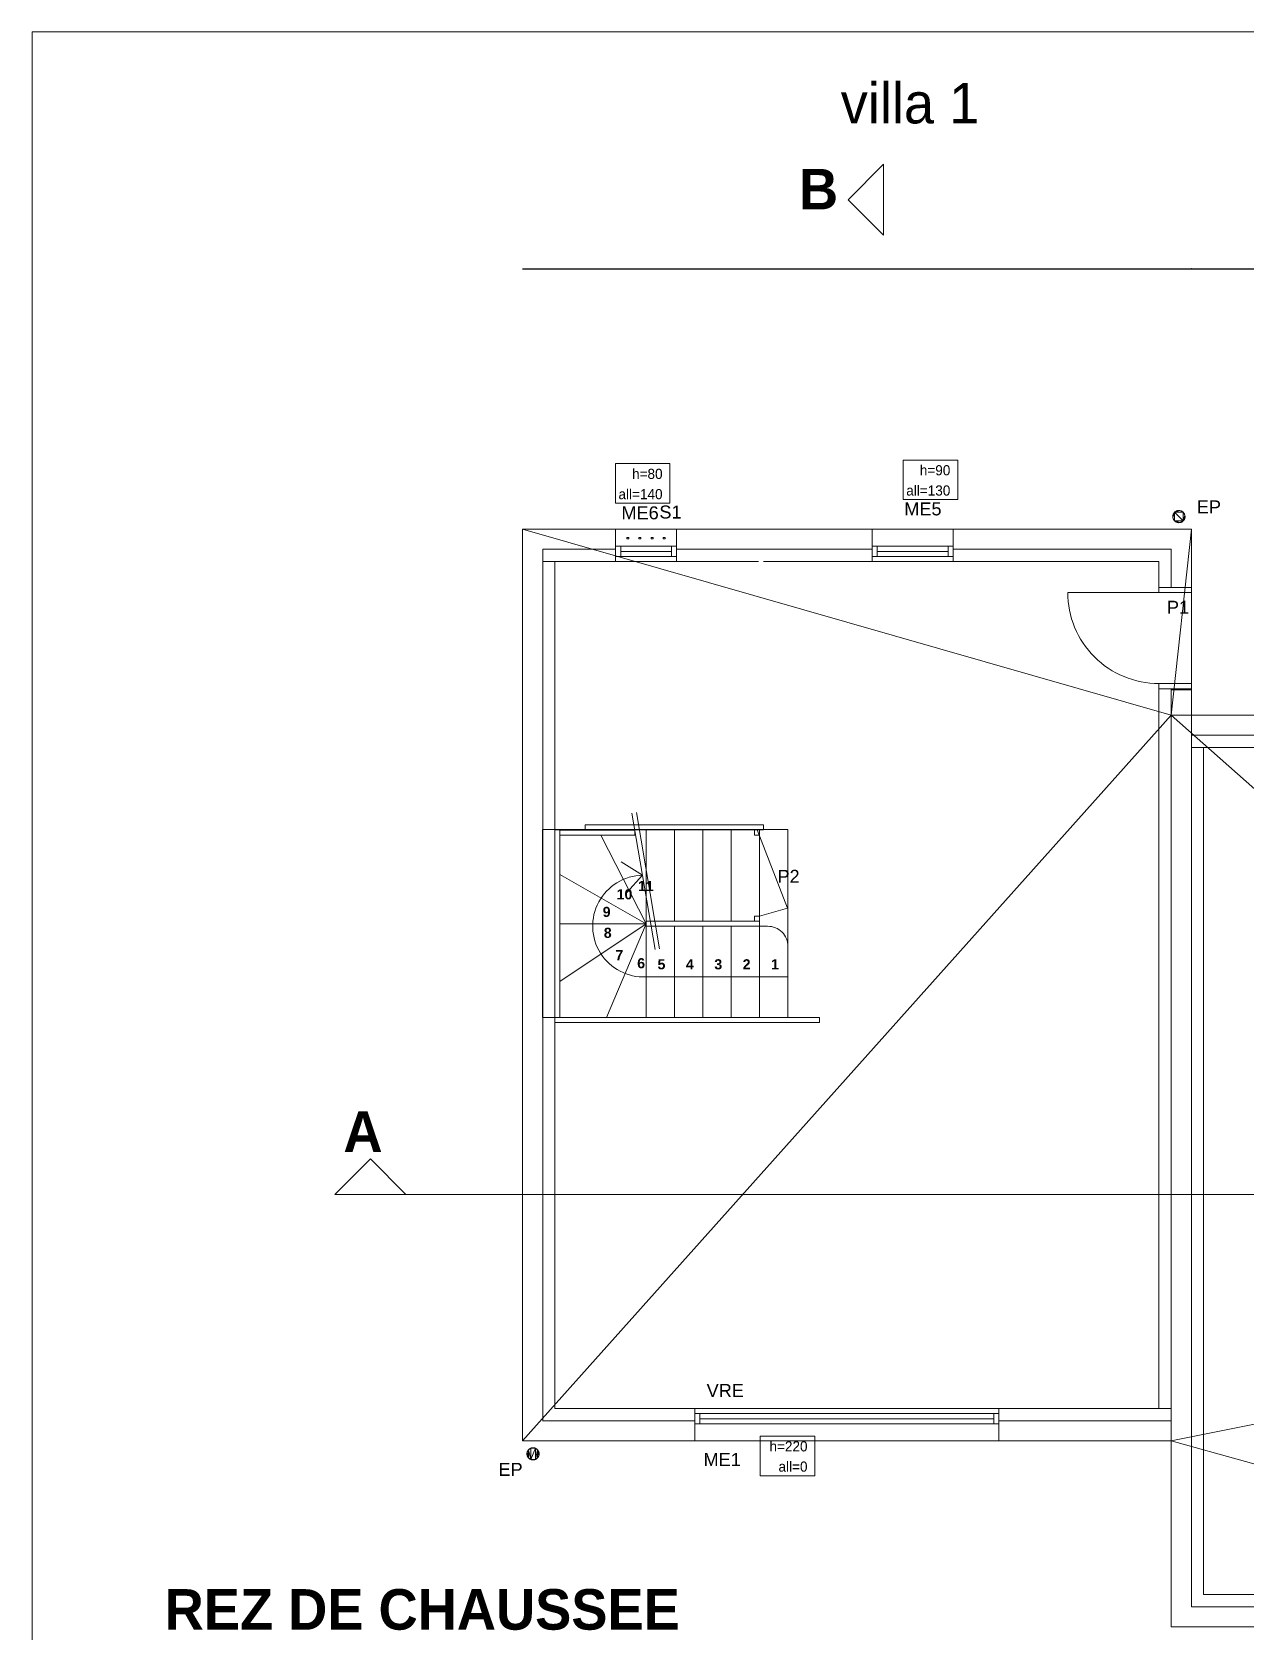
# Model space of a CAD drawing. Header units: metres. Extents: x -12536 to 12621, y -17191 to 9596.
# Drawn here: x -12339 to -11140, y 6570 to 8149 of the extents above; entities that cross this region are included whole.
import ezdxf
from ezdxf.enums import TextEntityAlignment as Align
from ezdxf.lldxf.tags import DXFTag

# ---------------------------------------------------------------- set-up
doc = ezdxf.new("R2010")
doc.units = ezdxf.units.M
doc.header["$MEASUREMENT"] = 0
doc.header["$PDMODE"] = 2
doc.header["$PDSIZE"] = 0.25
doc.layers.add('B-COT', color=1, linetype='Continuous', lineweight=18)
for name, color, linetype in [('Calque commun', 7, 'Continuous'), ('Cotations', 7, 'Continuous'), ('Layer100', 7, 'Continuous'), ('Layer5', 7, 'Continuous'), ('Layer7', 7, 'Continuous'), ('Textes', 7, 'Continuous')]:
    doc.layers.add(name, color=color, linetype=linetype)
doc.styles.add('Arial', font='arial.ttf', dxfattribs={"height": 0.128})
doc.styles.add('Arial2', font='', dxfattribs={"height": 0.1})
doc.styles.add('Century Gothic', font='GOTHICB.TTF', dxfattribs={"height": 0.4})
doc.styles.add('Century Gothic4', font='GOTHIC.TTF', dxfattribs={"height": 0.4})
doc.styles.add('Century Gothic6', font='GOTHIC.TTF', dxfattribs={"height": 0.18})
doc.styles.add('Century Gothic8', font='GOTHIC.TTF', dxfattribs={"height": 0.1})
doc.styles.get('Arial2').set_extended_font_data('Arial', bold=True)
tags = doc.linetypes.add('DASHDOT2', pattern=[0.5, 0.25, -0.125, 0, -0.125]).pattern_tags.tags
tags[10:11] = [DXFTag(74, 4), DXFTag(75, 0), DXFTag(340, '0'), DXFTag(46, 1.0), DXFTag(50, 0.0), DXFTag(44, 0.0), DXFTag(45, 0.0)]
tags[8:9] = [DXFTag(74, 4), DXFTag(75, 0), DXFTag(340, '0'), DXFTag(46, 1.0), DXFTag(50, 0.0), DXFTag(44, 0.0), DXFTag(45, 0.0)]
tags[6:7] = [DXFTag(74, 4), DXFTag(75, 0), DXFTag(340, '0'), DXFTag(46, 1.0), DXFTag(50, 0.0), DXFTag(44, 0.0), DXFTag(45, 0.0)]
tags[4:5] = [DXFTag(74, 4), DXFTag(75, 0), DXFTag(340, '0'), DXFTag(46, 1.0), DXFTag(50, 0.0), DXFTag(44, 0.0), DXFTag(45, 0.0)]
tags = doc.linetypes.add('HIDDEN', pattern=[0.375, 0.25, -0.125]).pattern_tags.tags
tags[6:7] = [DXFTag(74, 4), DXFTag(75, 0), DXFTag(340, '0'), DXFTag(46, 1.0), DXFTag(50, 0.0), DXFTag(44, 0.0), DXFTag(45, 0.0)]
tags[4:5] = [DXFTag(74, 4), DXFTag(75, 0), DXFTag(340, '0'), DXFTag(46, 1.0), DXFTag(50, 0.0), DXFTag(44, 0.0), DXFTag(45, 0.0)]
tags = doc.linetypes.add('HIDDEN2', pattern=[0.1875, 0.125, -0.0625]).pattern_tags.tags
tags[6:7] = [DXFTag(74, 4), DXFTag(75, 0), DXFTag(340, '0'), DXFTag(46, 1.0), DXFTag(50, 0.0), DXFTag(44, 0.0), DXFTag(45, 0.0)]
tags[4:5] = [DXFTag(74, 4), DXFTag(75, 0), DXFTag(340, '0'), DXFTag(46, 1.0), DXFTag(50, 0.0), DXFTag(44, 0.0), DXFTag(45, 0.0)]
tags = doc.linetypes.add('HIDDENX2', pattern=[0.75, 0.5, -0.25]).pattern_tags.tags
tags[6:7] = [DXFTag(74, 4), DXFTag(75, 0), DXFTag(340, '0'), DXFTag(46, 1.0), DXFTag(50, 0.0), DXFTag(44, 0.0), DXFTag(45, 0.0)]
tags[4:5] = [DXFTag(74, 4), DXFTag(75, 0), DXFTag(340, '0'), DXFTag(46, 1.0), DXFTag(50, 0.0), DXFTag(44, 0.0), DXFTag(45, 0.0)]
doc.dimstyles.new('DIM7', dxfattribs={"dimtxt": 0.18, "dimasz": 0.035, "dimexe": 0.05, "dimexo": 0, "dimgap": 0.05, "dimtad": 1, "dimzin": 1, "dimdsep": 46, "dimtxsty": 'Century Gothic6', "dimblk": 'ORIGIN', "dimcen": 0.09, "dimdle": 0.05, "dimadec": 0, "dimazin": 0, "dimtfac": 1, "dimtdec": 4, "dimtix": 1, "dimtofl": 0, "dimtmove": 0, "dimatfit": 3, "dimfxl": 0.05, "dimfxlon": 1, "dimfrac": 2, "dimtolj": 1, "dimtzin": 0, "dimarcsym": 2})

# ---------------------------------------------------------------- blocks, each defined once
blk = doc.blocks.new('Block52712')
at = {"layer": 'Calque commun', "color": 7, "linetype": 'Continuous', "lineweight": 5}
for p, q in [((13.202, -17.827), (13.202, -17.507)), ((19.402, -17.827), (19.402, -17.507)), ((13.202, -17.707), (14.382, -17.707)), ((13.202, -17.827), (14.382, -17.827)), ((15.182, -17.707), (16.082, -17.707)), ((15.182, -17.827), (16.082, -17.827)), ((17.082, -17.707), (17.782, -17.707)), ((17.082, -17.827), (17.782, -17.827)), ((18.382, -17.707), (19.402, -17.707)), ((18.382, -17.827), (19.402, -17.827))]:
    blk.add_line(p, q, dxfattribs=at)
at = {"layer": 'Calque commun', "color": 7, "linetype": 'Continuous', "lineweight": 20}
for p, q in [((13.202, -17.507), (14.382, -17.507)), ((15.182, -17.507), (16.082, -17.507)), ((17.082, -17.507), (17.782, -17.507)), ((18.382, -17.507), (19.402, -17.507))]:
    blk.add_line(p, q, dxfattribs=at)
blk = doc.blocks.new('Block52729')
at = {"layer": 'Calque commun', "color": 7, "linetype": 'Continuous', "lineweight": 20}
blk.add_line((13.002, -26.507), (13.002, -17.507), dxfattribs=at)
at = {"layer": 'Calque commun', "color": 7, "linetype": 'Continuous', "lineweight": 5}
for p, q in [((13.202, -26.307), (13.202, -17.707)), ((13.322, -26.187), (13.322, -17.827))]:
    blk.add_line(p, q, dxfattribs=at)
blk = doc.blocks.new('Block52731')
at = {"layer": 'Calque commun', "color": 7, "linetype": 'Continuous', "lineweight": 5}
for p, q in [((13.322, -26.187), (14.802, -26.187)), ((17.802, -26.187), (19.282, -26.187)), ((13.202, -26.307), (14.802, -26.307)), ((17.802, -26.307), (19.402, -26.307))]:
    blk.add_line(p, q, dxfattribs=at)
at = {"layer": 'Calque commun', "color": 7, "linetype": 'Continuous', "lineweight": 20}
for p, q in [((13.002, -26.507), (14.802, -26.507)), ((17.802, -26.507), (19.602, -26.507))]:
    blk.add_line(p, q, dxfattribs=at)
blk = doc.blocks.new('Block52915')
at = {"layer": 'Calque commun', "color": 7, "linetype": 'Continuous', "lineweight": 20}
for p, q in [((6.802, -15.671), (6.602, -15.671)), ((6.802, -15.871), (6.802, -15.871))]:
    blk.add_line(p, q, dxfattribs=at)
at = {"layer": 'Calque commun', "color": 7, "linetype": 'Continuous', "lineweight": 5}
blk.add_line((6.802, -15.991), (6.922, -15.991), dxfattribs=at)
blk = doc.blocks.new('Block52942')
at = {"layer": 'Calque commun', "color": 7, "linetype": 'Continuous', "lineweight": 20}
for p, q in [((13.202, -16.247), (13.202, -15.671)), ((13.202, -24.671), (13.202, -17.247))]:
    blk.add_line(p, q, dxfattribs=at)
at = {"layer": 'Calque commun', "color": 7, "linetype": 'Continuous', "lineweight": 5}
for p, q in [((13.002, -16.247), (13.002, -15.871)), ((12.882, -16.247), (12.882, -15.991)), ((12.882, -24.351), (12.882, -17.247)), ((13.002, -24.471), (13.002, -17.247))]:
    blk.add_line(p, q, dxfattribs=at)
blk = doc.blocks.new('Block52943')
at = {"layer": 'Calque commun', "color": 7, "linetype": 'Continuous', "lineweight": 20}
for p, q in [((6.602, -15.671), (7.522, -15.671)), ((8.122, -15.671), (10.052, -15.671)), ((10.852, -15.671), (13.202, -15.671))]:
    blk.add_line(p, q, dxfattribs=at)
at = {"layer": 'Calque commun', "color": 7, "linetype": 'Continuous', "lineweight": 5}
for p, q in [((6.802, -15.871), (7.522, -15.871)), ((8.122, -15.871), (10.052, -15.871)), ((10.852, -15.871), (13.002, -15.871)), ((6.922, -15.991), (7.522, -15.991)), ((8.122, -15.991), (8.932, -15.991)), ((8.982, -15.991), (10.052, -15.991)), ((10.852, -15.991), (12.882, -15.991))]:
    blk.add_line(p, q, dxfattribs=at)
blk = doc.blocks.new('Block52944')
at = {"layer": 'Calque commun', "color": 7, "linetype": 'Continuous', "lineweight": 20}
blk.add_line((6.602, -15.671), (6.602, -24.671), dxfattribs=at)
at = {"layer": 'Calque commun', "color": 7, "linetype": 'Continuous', "lineweight": 5}
for p, q in [((6.802, -15.871), (6.802, -24.471)), ((6.922, -15.991), (6.922, -24.351))]:
    blk.add_line(p, q, dxfattribs=at)
blk = doc.blocks.new('Block52945')
at = {"layer": 'Calque commun', "color": 7, "linetype": 'Continuous', "lineweight": 5}
for p, q in [((6.802, -24.471), (8.302, -24.471)), ((6.922, -24.351), (8.302, -24.351)), ((11.302, -24.351), (13.002, -24.351)), ((11.302, -24.471), (13.002, -24.471)), ((13.002, -24.351), (13.002, -24.671))]:
    blk.add_line(p, q, dxfattribs=at)
at = {"layer": 'Calque commun', "color": 7, "linetype": 'Continuous', "lineweight": 20}
for p, q in [((6.602, -24.671), (8.302, -24.671)), ((11.302, -24.671), (13.002, -24.671))]:
    blk.add_line(p, q, dxfattribs=at)
blk = doc.blocks.new('@PRES_1_$$_1-29')
at = {"layer": 'Calque commun', "color": 5, "linetype": 'Continuous', "lineweight": 5}
for p, q in [((0, 0.32), (3, 0.32)), ((3, 0.15), (0, 0.15)), ((3, 0.05), (0, 0.05)), ((0, 0), (3, 0)), ((0.05, 0.05), (0.05, 0.15)), ((0.05, 0.1), (2.95, 0.1)), ((2.95, 0.15), (2.95, 0.05))]:
    blk.add_line(p, q, dxfattribs=at)
blk = doc.blocks.new('@PRES_1_$$_1-30')
at = {"layer": 'Calque commun', "color": 7, "linetype": 'Continuous', "lineweight": 5}
blk.add_line((0, 0), (0, 0.32), dxfattribs=at)
blk = doc.blocks.new('@PRES_1_$$_1-31')
at = {"layer": 'Calque commun', "color": 7, "linetype": 'Continuous', "lineweight": 5}
blk.add_line((0, 0), (0, 0.32), dxfattribs=at)
blk = doc.blocks.new('INTER_2D_COMB11')
at = {"layer": 'Layer5', "color": 0, "linetype": 'ByBlock', "lineweight": -2}
for name in ['@PRES_1_$$_1-29', '@PRES_1_$$_1-30']:
    blk.add_blockref(name, (0, 0), dxfattribs=at)
at = {"layer": 'Layer5', "color": 0, "linetype": 'ByBlock', "lineweight": -2, "extrusion": (0, 0, -1), "xscale": -1, "yscale": -1, "zscale": -1, "rotation": 180}
blk.add_blockref('@PRES_1_$$_1-31', (-3, 0), dxfattribs=at)
blk = doc.blocks.new('PLACED_COMB11')
at = {"layer": 'Layer5', "color": 0, "linetype": 'ByBlock', "lineweight": -2}
blk.add_blockref('INTER_2D_COMB11', (0, 0), dxfattribs=at)
blk = doc.blocks.new('@PRES_1_$$_1-32')
at = {"layer": 'Calque commun', "color": 5, "linetype": 'Continuous', "lineweight": 5}
for p, q in [((0, 0.32), (0.8, 0.32)), ((0.8, 0.15), (0, 0.15)), ((0.8, 0.05), (0, 0.05)), ((0, 0), (0.8, 0)), ((0.05, 0.05), (0.05, 0.15)), ((0.05, 0.1), (0.75, 0.1)), ((0.75, 0.15), (0.75, 0.05))]:
    blk.add_line(p, q, dxfattribs=at)
blk = doc.blocks.new('@PRES_1_$$_1-33')
at = {"layer": 'Calque commun', "color": 7, "linetype": 'Continuous', "lineweight": 5}
blk.add_line((0, 0), (0, 0.32), dxfattribs=at)
blk = doc.blocks.new('@PRES_1_$$_1-34')
at = {"layer": 'Calque commun', "color": 7, "linetype": 'Continuous', "lineweight": 5}
blk.add_line((0, 0), (0, 0.32), dxfattribs=at)
blk = doc.blocks.new('INTER_2D_COMB12')
at = {"layer": 'Calque commun', "color": 0, "linetype": 'ByBlock', "lineweight": -2}
for name in ['@PRES_1_$$_1-32', '@PRES_1_$$_1-33']:
    blk.add_blockref(name, (0, 0), dxfattribs=at)
at = {"layer": 'Calque commun', "color": 0, "linetype": 'ByBlock', "lineweight": -2, "extrusion": (0, 0, -1), "xscale": -1, "yscale": -1, "zscale": -1, "rotation": 180}
blk.add_blockref('@PRES_1_$$_1-34', (-0.8, 0), dxfattribs=at)
blk = doc.blocks.new('PLACED_COMB12')
at = {"layer": 'Calque commun', "color": 0, "linetype": 'ByBlock', "lineweight": -2}
blk.add_blockref('INTER_2D_COMB12', (0, 0), dxfattribs=at)
blk = doc.blocks.new('@PRES_1_$$_1-38')
at = {"layer": 'Calque commun', "color": 5, "linetype": 'Continuous', "lineweight": 5}
for p, q in [((0, 0.32), (0.6, 0.32)), ((0.6, 0.15), (0, 0.15)), ((0.6, 0.05), (0, 0.05)), ((0, 0), (0.6, 0)), ((0.05, 0.05), (0.05, 0.15)), ((0.05, 0.1), (0.55, 0.1)), ((0.55, 0.15), (0.55, 0.05))]:
    blk.add_line(p, q, dxfattribs=at)
blk = doc.blocks.new('@PRES_1_$$_1-39')
at = {"layer": 'Calque commun', "color": 7, "linetype": 'Continuous', "lineweight": 5}
blk.add_line((0, 0), (0, 0.32), dxfattribs=at)
blk = doc.blocks.new('@PRES_1_$$_1-40')
at = {"layer": 'Calque commun', "color": 7, "linetype": 'Continuous', "lineweight": 5}
blk.add_line((0, 0), (0, 0.32), dxfattribs=at)
blk = doc.blocks.new('INTER_2D_COMB14')
at = {"layer": 'Calque commun', "color": 0, "linetype": 'ByBlock', "lineweight": -2}
for name in ['@PRES_1_$$_1-38', '@PRES_1_$$_1-39']:
    blk.add_blockref(name, (0, 0), dxfattribs=at)
at = {"layer": 'Calque commun', "color": 0, "linetype": 'ByBlock', "lineweight": -2, "extrusion": (0, 0, -1), "xscale": -1, "yscale": -1, "zscale": -1, "rotation": 180}
blk.add_blockref('@PRES_1_$$_1-40', (-0.6, 0), dxfattribs=at)
blk = doc.blocks.new('PLACED_COMB14')
at = {"layer": 'Calque commun', "color": 0, "linetype": 'ByBlock', "lineweight": -2}
blk.add_blockref('INTER_2D_COMB14', (0, 0), dxfattribs=at)
blk = doc.blocks.new('_ORIGIN')
at = {"color": 0, "linetype": 'ByBlock', "lineweight": -2}
blk.add_line((0, 0), (-1, 0), dxfattribs=at)
blk.add_circle((0, 0), 0.5, dxfattribs=at)
blk = doc.blocks.new('*D456')
at = {"layer": 'Calque commun', "color": 0, "linetype": 'ByBlock', "lineweight": -2, "transparency": 16777216}
for p, q in [((-11855.3, 7915), (-11855.3, 7915.1)), ((-11855.3, 7915), (-11195.4, 7915)), ((-11195.3, 7915), (-11195.4, 7915)), ((-11195.3, 7915), (-11195.3, 7915.1))]:
    blk.add_line(p, q, dxfattribs=at)
at = {"layer": 'Calque commun', "color": 0, "linetype": 'Continuous', "lineweight": -2, "transparency": 16777216}
blk.add_line((-11195.3, 7915), (-11195.3, 7915), dxfattribs=at)
at = {"layer": 'Defpoints', "color": 0, "linetype": 'Continuous', "transparency": 16777216}
for p in [(-11195.3, 7915), (-11855.3, 7863.3), (-11195.3, 7863.3)]:
    blk.add_point(p, dxfattribs=at)
at = {"layer": 'Calque commun', "color": 0, "linetype": 'Continuous', "lineweight": -2, "transparency": 16777216, "xscale": 0.03500000014901161, "yscale": 0.03500000014901161, "zscale": 0.03500000014901161, "rotation": 180}
for p in [(-11855.3, 7915), (-11195.3, 7915)]:
    blk.add_blockref('_ORIGIN', p, dxfattribs=at)
at = {"layer": 'Calque commun', "color": 0, "linetype": 'Continuous', "lineweight": 5, "transparency": 16777216, "insert": (-11525.3, 7915.1), "char_height": 0.18, "attachment_point": 8, "line_spacing_factor": 0.773441, "style": 'Century Gothic6'}
blk.add_mtext('\\A1;660.00', dxfattribs=at)
blk = doc.blocks.new('*D457')
at = {"layer": 'Calque commun', "color": 0, "linetype": 'ByBlock', "lineweight": -2, "transparency": 16777216}
for p, q in [((-11195.3, 7915), (-11195.3, 7915.1)), ((-11195.3, 7915), (-10575.4, 7915)), ((-10575.3, 7915), (-10575.4, 7915)), ((-10575.3, 7915), (-10575.3, 7915.1))]:
    blk.add_line(p, q, dxfattribs=at)
at = {"layer": 'Calque commun', "color": 0, "linetype": 'Continuous', "lineweight": -2, "transparency": 16777216}
blk.add_line((-10575.3, 7915), (-10575.3, 7915), dxfattribs=at)
at = {"layer": 'Defpoints', "color": 0, "linetype": 'Continuous', "transparency": 16777216}
for p in [(-10575.3, 7915), (-11195.3, 7863.3), (-10575.3, 7863.3)]:
    blk.add_point(p, dxfattribs=at)
at = {"layer": 'Calque commun', "color": 0, "linetype": 'Continuous', "lineweight": -2, "transparency": 16777216, "xscale": 0.03500000014901161, "yscale": 0.03500000014901161, "zscale": 0.03500000014901161, "rotation": 180}
for p in [(-11195.3, 7915), (-10575.3, 7915)]:
    blk.add_blockref('_ORIGIN', p, dxfattribs=at)
at = {"layer": 'Calque commun', "color": 0, "linetype": 'Continuous', "lineweight": 5, "transparency": 16777216, "insert": (-10885.3, 7915.1), "char_height": 0.18, "attachment_point": 8, "line_spacing_factor": 0.773441, "style": 'Century Gothic6'}
blk.add_mtext('\\A1;620.00', dxfattribs=at)
blk = doc.blocks.new('@PRES_1_$$_1-20')
at = {"layer": 'Calque commun', "color": 5, "linetype": 'Continuous', "lineweight": 5}
blk.add_line((0.05, 0.32), (0.05, 1.22), dxfattribs=at)
at = {"layer": 'Calque commun', "color": 5, "linetype": 'Continuous', "lineweight": 5, "flags": 128}
blk.add_lwpolyline([(0.05, 1.22, -0.414214), (0.95, 0.32)], format="xyb", dxfattribs=at)
at = {"layer": 'Calque commun', "color": 5, "linetype": 'Continuous', "lineweight": 5}
mesh = blk.add_polyface(dxfattribs=at)
corners = [(0, 0), (0, 0.32), (0.05, 0.32), (0.05, 0)]
mesh.append_faces([[corners[k] for k in face] for face in [(0, 1, 2, 3)]], dxfattribs={"color": 5})
mesh = blk.add_polyface(dxfattribs=at)
corners = [(0.95, 0), (0.95, 0.32), (1, 0.32), (1, 0)]
mesh.append_faces([[corners[k] for k in face] for face in [(0, 1, 2, 3)]], dxfattribs={"color": 5})
blk = doc.blocks.new('@PRES_1_$$_1-21')
at = {"layer": 'Calque commun', "color": 0, "linetype": 'ByBlock', "lineweight": -2}
blk.add_line((0, 0), (0, 0.32), dxfattribs=at)
blk = doc.blocks.new('@PRES_1_$$_1-22')
at = {"layer": 'Calque commun', "color": 0, "linetype": 'ByBlock', "lineweight": -2}
blk.add_line((0, 0), (0, 0.32), dxfattribs=at)
blk = doc.blocks.new('INTER_2D_COMB8')
at = {"layer": 'Layer7', "color": 0, "linetype": 'ByBlock', "lineweight": -2}
blk.add_blockref('@PRES_1_$$_1-20', (0, 0), dxfattribs=at)
at = {"layer": 'Layer7', "color": 7, "linetype": 'Continuous', "lineweight": 5}
blk.add_blockref('@PRES_1_$$_1-21', (0, 0), dxfattribs=at)
at = {"layer": 'Layer7', "color": 7, "linetype": 'Continuous', "lineweight": 5, "extrusion": (0, 0, -1), "xscale": -1, "yscale": -1, "zscale": -1, "rotation": 180}
blk.add_blockref('@PRES_1_$$_1-22', (-1, 0), dxfattribs=at)
blk = doc.blocks.new('PLACED_COMB8')
at = {"layer": 'Layer7', "color": 0, "linetype": 'ByBlock', "lineweight": -2}
blk.add_blockref('INTER_2D_COMB8', (0, 0), dxfattribs=at)
blk = doc.blocks.new('fleche08')
at = {"layer": 'Layer100', "color": 6, "linetype": 'Continuous', "lineweight": 20}
mesh = blk.add_polyface(dxfattribs=at)
corners = [(-0.35, -0.35), (0, 0), (0.35, -0.35)]
mesh.append_faces([[corners[k] for k in face] for face in [(0, 1, 2)]], dxfattribs={"color": 6})

msp = doc.modelspace()

# ---------------------------------------------------------------- linework, layer by layer
at = {"layer": 'B-COT'}
msp.add_lwpolyline([(-11593.321, 7176.257), (-11835.321, 7176.257), (-11835.321, 7361.608), (-11593.321, 7361.608)], close=True, dxfattribs=at)
at = {"layer": 'Calque commun', "color": 12, "linetype": 'Continuous', "lineweight": 20}
for p, q in [((-11763.317, 7658.259), (-11763.317, 7638.26)), ((-11703.317, 7658.259), (-11703.317, 7638.26)), ((-11510.32, 7638.26), (-11510.32, 7658.259)), ((-11430.32, 7638.26), (-11430.32, 7658.259)), ((-11215.321, 7638.235), (-11430.32, 7638.26)), ((-11215.321, 7600.72), (-11215.321, 7638.235)), ((-11195.322, 7600.72), (-11215.321, 7600.72)), ((-11215.321, 6778.234), (-11215.321, 7499.721)), ((-11215.321, 7499.721), (-11195.322, 7499.721)), ((-11835.321, 6778.234), (-11685.321, 6778.259)), ((-11685.321, 6778.259), (-11685.321, 6758.26)), ((-11385.321, 6758.26), (-11385.321, 6778.259)), ((-11385.321, 6778.259), (-11215.321, 6778.234))]:
    msp.add_line(p, q, dxfattribs=at)
at = {"layer": 'Calque commun', "color": 7, "linetype": 'Continuous', "lineweight": 5}
for p, q in [((-11703.317, 7626.259), (-11823.318, 7626.259)), ((-11823.309, 7361.258), (-11823.309, 7176.257)), ((-11823.309, 7361.258), (-11818.309, 7361.258)), ((-11818.309, 7361.258), (-11818.309, 7176.257)), ((-11818.309, 7360.999), (-11744.401, 7360.999)), ((-11818.309, 7360.999), (-11818.309, 7355.999)), ((-11744.401, 7360.999), (-11744.401, 7355.999)), ((-11626.32, 7356.258), (-11626.32, 7361.258)), ((-11626.32, 7361.258), (-11621.319, 7361.258)), ((-11623.82, 7361.258), (-11593.695, 7284.207)), ((-11621.322, 7176.257), (-11621.319, 7361.258)), ((-11621.319, 7361.258), (-11621.321, 7276.259)), ((-11818.309, 7355.999), (-11744.401, 7355.999)), ((-11778.065, 7355.998), (-11733.319, 7268.758)), ((-11621.319, 7356.258), (-11626.32, 7356.258)), ((-11736.811, 7316.626), (-11758, 7329.739)), ((-11733.319, 7268.758), (-11818.309, 7317.434)), ((-11736.811, 7316.626), (-11752.409, 7299.46)), ((-11752.409, 7299.46), (-11736.811, 7316.626)), ((-11593.695, 7284.207), (-11621.321, 7276.259)), ((-11733.319, 7268.758), (-11818.309, 7211.583)), ((-11733.319, 7268.758), (-11818.309, 7268.758)), ((-11772.458, 7176.258), (-11733.319, 7268.758)), ((-11733.319, 7266.258), (-11733.319, 7271.259)), ((-11733.319, 7271.259), (-11621.319, 7271.259)), ((-11733.319, 7176.257), (-11733.319, 7266.258)), ((-11733.319, 7266.258), (-11733.319, 7176.257)), ((-11621.321, 7266.258), (-11733.319, 7266.258)), ((-11621.319, 7266.258), (-11733.319, 7266.258)), ((-11705.319, 7266.258), (-11705.319, 7176.257)), ((-11677.319, 7266.258), (-11677.319, 7176.257)), ((-11649.319, 7266.258), (-11649.319, 7176.257)), ((-11621.321, 7276.259), (-11626.321, 7276.259)), ((-11626.321, 7276.259), (-11626.321, 7271.259)), ((-11621.321, 7266.258), (-11613.322, 7266.258)), ((-11621.319, 7271.259), (-11621.319, 7266.258)), ((-11593.321, 7246.259), (-11593.321, 7176.257)), ((-11621.322, 7220.007), (-11621.322, 7202.927)), ((-11649.319, 7216.258), (-11733.319, 7216.258)), ((-11649.319, 7216.257), (-11593.322, 7216.257)), ((-11621.322, 7202.927), (-11621.322, 7211.467)), ((-11823.318, 7176.257), (-11562.165, 7176.257)), ((-11823.318, 7171.257), (-11823.318, 7176.257)), ((-11823.318, 7171.257), (-11562.165, 7171.257)), ((-11823.309, 7176.257), (-11818.309, 7176.257)), ((-11562.165, 7171.257), (-11562.165, 7176.257))]:
    msp.add_line(p, q, dxfattribs=at)
at = {"layer": 'Calque commun', "color": 15, "linetype": 'Continuous', "lineweight": 20}
for p, q in [((-11357.322, 7626.24), (-11362.322, 7626.24)), ((-11793.321, 7366.258), (-11617.32, 7366.258)), ((-11793.321, 7361.258), (-11793.321, 7366.258)), ((-11793.321, 7361.258), (-11617.32, 7361.258)), ((-11622.32, 7366.258), (-11622.32, 7366.258)), ((-11617.32, 7361.258), (-11617.32, 7366.258)), ((-11617.32, 7361.258), (-11617.32, 7366.258)), ((-11733.319, 7271.259), (-11621.321, 7271.259)), ((-11733.319, 7266.258), (-11733.319, 7271.259)), ((-11733.319, 7266.258), (-11621.321, 7266.258)), ((-11621.321, 7266.258), (-11621.321, 7271.259))]:
    msp.add_line(p, q, dxfattribs=at)
at = {"layer": 'Calque commun', "color": 16, "linetype": 'Continuous', "lineweight": 20}
for p, q in [((-11297.322, 7626.259), (-11287.322, 7626.259)), ((-11227.322, 7600.72), (-11227.322, 7610.72)), ((-11823.318, 7456.26), (-11823.318, 7449.26)), ((-11823.309, 7361.258), (-11793.321, 7361.258)), ((-11183.32, 7196.72), (-11183.32, 7186.72)), ((-11183.32, 7126.945), (-11183.32, 7136.945))]:
    msp.add_line(p, q, dxfattribs=at)
at = {"layer": 'Calque commun', "color": 7, "linetype": 'DASHDOT2', "lineweight": 5}
for p, q in [((-11724.304, 7243.333), (-11747.279, 7377.982)), ((-11719.908, 7243.884), (-11742.883, 7378.532))]:
    msp.add_line(p, q, dxfattribs=at)
at = {"layer": 'Calque commun', "color": 7, "linetype": 'HIDDEN2', "lineweight": 5}
for p, q in [((-11733.319, 7266.258), (-11733.319, 7361.258)), ((-11733.319, 7361.258), (-11733.319, 7266.258)), ((-11733.319, 7361.258), (-11733.319, 7271.259)), ((-11705.319, 7361.258), (-11705.319, 7271.259)), ((-11677.319, 7361.258), (-11677.319, 7271.259)), ((-11621.319, 7361.258), (-11654.321, 7361.258)), ((-11649.319, 7361.258), (-11649.319, 7271.259)), ((-11733.319, 7266.258), (-11733.319, 7176.257))]:
    msp.add_line(p, q, dxfattribs=at)
at = {"layer": 'Calque commun', "color": 7, "linetype": 'HIDDEN', "lineweight": 5}
msp.add_line((-11617.32, 7366.258), (-11617.32, 7361.258), dxfattribs=at)
at = {"layer": 'Calque commun', "color": 7, "linetype": 'HIDDENX2', "lineweight": 5}
msp.add_line((-11733.319, 7216.257), (-11649.319, 7216.258), dxfattribs=at)
at = {"layer": 'Calque commun', "color": 7, "linetype": 'Continuous', "lineweight": 5, "flags": 128}
for points in [[(-11736.825, 7316.626, 1.01337134), (-11733.319, 7216.258)], [(-11593.322, 7246.259, 0.41421637), (-11613.322, 7266.259)]]:
    msp.add_lwpolyline(points, format="xyb", dxfattribs=at)
at = {"layer": 'Calque commun', "color": 12, "linetype": 'Continuous', "lineweight": 20}
msp.add_polyline3d([(-11077.321, 7474.72, 0), (-11077.321, 7458.72, 0), (-11077.321, 7454.721, 0), (-11195.322, 7454.721, 0), (-11195.322, 6594.72, 0), (-11035.322, 6594.72, 0), (-11035.322, 6574.72, 0)], dxfattribs=at)
at = {"layer": 'Cotations', "color": 1, "linetype": 'DASHDOT2', "lineweight": 20}
msp.add_line((-11970.231, 7001.633), (-9677.489, 7001.633), dxfattribs=at)

# ---------------------------------------------------------------- block references
at = {"layer": 'Calque commun', "color": 0, "linetype": 'ByBlock', "lineweight": -2, "xscale": 100, "yscale": 100, "zscale": 100, "rotation": 90}
msp.add_blockref('fleche08', (-11533.905, 7983.292), dxfattribs=at)
at = {"layer": 'Calque commun', "color": 0, "linetype": 'ByBlock', "lineweight": -2, "xscale": 100, "yscale": 100, "zscale": 100}
for name, p in [('Block52943', (-12515.476, 9225.383)), ('Block52944', (-12515.476, 9225.383)), ('Block52915', (-12515.476, 9225.383)), ('PLACED_COMB12', (-11510.32, 7626.259)), ('Block52942', (-12515.476, 9225.383)), ('Block52729', (-12515.476, 9225.383)), ('Block52712', (-12515.476, 9225.383)), ('fleche08', (-12005.231, 7036.634)), ('Block52945', (-12515.476, 9225.383)), ('Block52731', (-12515.476, 9225.383))]:
    msp.add_blockref(name, p, dxfattribs=at)
at = {"layer": 'Calque commun', "color": 0, "linetype": 'ByBlock', "lineweight": -2, "extrusion": (0, 0, -1), "xscale": -100, "yscale": -100, "zscale": -100}
for name, p, rotation in [('PLACED_COMB14', (11703.317, 7626.259), 180), ('PLACED_COMB8', (11195.322, 7600.72), 90)]:
    msp.add_blockref(name, p, dxfattribs=dict(at, rotation=rotation))
msp.add_blockref('PLACED_COMB11', (11685.321, 6790.26), dxfattribs=at)

# ---------------------------------------------------------------- texts
at = {"layer": 'Calque commun', "color": 5, "linetype": 'ByBlock', "lineweight": -2, "style": 'Arial2'}
for s, p in [('10', (-11762.366, 7292.799)), ('11', (-11741.298, 7300.9)), ('9', (-11776.085, 7275.406)), ('8', (-11775.021, 7254.772)), ('7', (-11763.563, 7232.773)), ('6', (-11742.023, 7224.753)), ('5', (-11721.964, 7223.704)), ('4', (-11693.965, 7223.704)), ('3', (-11665.965, 7223.704)), ('2', (-11637.965, 7223.704)), ('1', (-11609.967, 7223.704))]:
    msp.add_text(s, height=10, dxfattribs=at).set_placement(p)
at = {"layer": 'Calque commun', "color": 5, "linetype": 'ByBlock', "lineweight": -2, "char_height": 10, "attachment_point": 3, "line_spacing_factor": 1.2, "style": 'Century Gothic8'}
for s, insert in [('h=90\\Pall=130', (-11433.093, 7721.299)), ('h=80\\Pall=140', (-11716.988, 7717.709)), ('h=220\\Pall=0', (-11573.988, 6757.98))]:
    msp.add_mtext(s, dxfattribs=dict(at, insert=insert))
at = {"layer": 'Textes', "color": 5, "linetype": 'ByBlock', "lineweight": -2}
for s, height, style, p in [('villa 1', 40, 'Century Gothic4', (-11541.269, 8058.57)), ('ME6', 12.8, 'Arial', (-11757.574, 7667.845)), ('S1', 12.8, 'Arial', (-11720.152, 7668.659)), ('ME5', 12.8, 'Arial', (-11478.562, 7671.731)), ('EP', 12.8, 'Arial', (-11189.945, 7673.738)), ('P1', 12.8, 'Arial', (-11219.417, 7574.642)), ('P2', 12.8, 'Arial', (-11603.66, 7309.108)), ('VRE', 12.8, 'Arial', (-11673.543, 6801.723)), ('ME1', 12.8, 'Arial', (-11676.593, 6733.591)), ('EP', 12.8, 'Arial', (-11878.917, 6723.83))]:
    msp.add_text(s, height=height, dxfattribs=dict(at, style=style)).set_placement(p)
at = {"layer": 'Textes', "color": 5, "linetype": 'ByBlock', "lineweight": -2, "style": 'Century Gothic'}
for s, p in [('B', (-11582.41, 8013.728)), ('A', (-12031.92, 7083.527)), ('REZ DE CHAUSSEE', (-12208.239, 6612.038))]:
    msp.add_text(s, height=40, dxfattribs=at).set_placement(p, align=Align.TOP_LEFT)

# ---------------------------------------------------------------- dimensions: what is measured, and where the dimension line sits
at = {"layer": 'Calque commun', "color": 5, "linetype": 'Continuous', "lineweight": 5}
for p1, p2, picture, middle in [((-11855.319, 7863.317), (-11195.322, 7863.317), '*D456', (-11525.32, 7915.183)), ((-11195.322, 7863.317), (-10575.322, 7863.317), '*D457', (-10885.322, 7915.183))]:
    dim = msp.add_aligned_dim(p1=p1, p2=p2, distance=51.722, dimstyle='DIM7', dxfattribs=at)
    dim.commit()
    dim.dimension.update_dxf_attribs({"geometry": picture, "text_midpoint": middle})

# ---------------------------------------------------------------- meshes
at = {"layer": 'Calque commun', "color": 7, "linetype": 'Continuous', "lineweight": 5}
mesh = msp.add_polyface(dxfattribs=at)
corners = [(-6339.111, 8148.796), (-12339.111, 8148.796), (-12339.111, 3948.796), (-6339.111, 3948.796)]
mesh.append_faces([[corners[k] for k in face] for face in [(0, 1, 2, 3)]], dxfattribs={"color": 7})
at = {"layer": 'Calque commun', "color": 9, "linetype": 'Continuous', "lineweight": 5}
mesh = msp.add_polyface(dxfattribs=at)
corners = [(-10575.322, 7474.72), (-10555.322, 6890.721), (-9915.323, 6890.721), (-10555.322, 6574.72), (-11215.321, 6758.26), (-11215.321, 7474.72), (-11855.321, 6758.26), (-9915.325, 7790.72), (-10575.322, 7790.72), (-11215.321, 6574.72), (-11855.321, 7658.259), (-11195.322, 7474.72), (-11195.322, 7658.259)]
mesh.append_faces([[corners[k] for k in face] for face in [(0, 7, 8)]], dxfattribs={"vtx0": -1, "color": 9})
mesh.append_faces([[corners[k] for k in face] for face in [(5, 4, 1)]], dxfattribs={"vtx0": -1, "vtx1": -1, "vtx2": -1, "color": 9})
mesh.append_faces([[corners[k] for k in face] for face in [(0, 1, 2), (5, 6, 4), (5, 10, 6), (0, 2, 7)]], dxfattribs={"vtx0": -1, "vtx2": -1, "color": 9})
mesh.append_faces([[corners[k] for k in face] for face in [(11, 12, 5)]], dxfattribs={"vtx1": -1, "color": 9})
mesh.append_faces([[corners[k] for k in face] for face in [(3, 1, 4), (0, 5, 1), (12, 10, 5)]], dxfattribs={"vtx1": -1, "vtx2": -1, "color": 9})
mesh.append_faces([[corners[k] for k in face] for face in [(4, 9, 3)]], dxfattribs={"vtx2": -1, "color": 9})
at = {"layer": 'Calque commun', "color": 11, "linetype": 'Continuous', "lineweight": 20}
mesh = msp.add_polyface(dxfattribs=at)
corners = [(-11763.571, 7722.789), (-11709.734, 7722.789), (-11709.734, 7683.719), (-11763.571, 7683.719)]
mesh.append_faces([[corners[k] for k in face] for face in [(0, 1, 2, 3)]], dxfattribs={"color": 11})
mesh = msp.add_polyface(dxfattribs=at)
corners = [(-11479.676, 7726.379), (-11425.839, 7726.379), (-11425.839, 7687.309), (-11479.676, 7687.309)]
mesh.append_faces([[corners[k] for k in face] for face in [(0, 1, 2, 3)]], dxfattribs={"color": 11})
mesh = msp.add_polyface(dxfattribs=at)
corners = [(-11211.09, 7665.69), (-11208.501, 7664.618), (-11211.806, 7666.302), (-11202.447, 7673.679), (-11202.019, 7672.84), (-11202.217, 7673.268), (-11203.32, 7666.302), (-11204.036, 7665.69), (-11203.666, 7665.982), (-11201.563, 7670.544), (-11201.637, 7671.483), (-11201.637, 7669.606), (-11206.624, 7664.618), (-11202.447, 7667.409), (-11202.709, 7667.018), (-11213.489, 7669.606), (-11213.489, 7671.483), (-11213.563, 7670.544), (-11212.679, 7673.679), (-11213.106, 7672.84), (-11211.806, 7674.787), (-11212.125, 7674.441), (-11212.417, 7674.071), (-11203.32, 7674.787), (-11203.666, 7675.107), (-11204.036, 7675.399), (-11206.624, 7676.471), (-11205.709, 7664.838), (-11205.267, 7665.001), (-11207.563, 7664.544), (-11208.034, 7664.563), (-11213.106, 7668.248), (-11212.679, 7667.409), (-11213.269, 7668.69), (-11203, 7666.648), (-11209.859, 7676.088), (-11210.698, 7675.66), (-11208.501, 7676.471), (-11207.092, 7676.526), (-11207.563, 7676.544), (-11202.709, 7674.071), (-11212.417, 7667.018), (-11212.125, 7666.648), (-11210.287, 7675.891), (-11204.428, 7675.66), (-11204.839, 7675.891), (-11205.267, 7676.088), (-11201.856, 7668.69), (-11202.019, 7668.248), (-11204.428, 7665.428), (-11208.964, 7676.379), (-11209.417, 7676.251), (-11203, 7674.441), (-11206.162, 7664.71), (-11210.698, 7665.428), (-11211.09, 7675.399), (-11211.46, 7675.107), (-11213.269, 7672.398), (-11213.397, 7671.945), (-11209.859, 7665.001), (-11209.417, 7664.838), (-11208.034, 7676.526), (-11208.964, 7664.71), (-11212.909, 7673.268), (-11207.092, 7664.563), (-11205.709, 7676.251), (-11206.162, 7676.379), (-11210.287, 7665.198), (-11213.545, 7671.015), (-11201.581, 7671.015), (-11202.217, 7667.82), (-11213.545, 7670.074), (-11201.728, 7669.144), (-11204.839, 7665.198), (-11211.46, 7665.982), (-11201.581, 7670.074), (-11201.856, 7672.398), (-11213.397, 7669.144), (-11212.909, 7667.82), (-11201.728, 7671.945)]
mesh.append_faces([[corners[k] for k in face] for face in [(3, 4, 5), (6, 7, 8), (29, 1, 30), (15, 17, 71), (76, 10, 79)]], dxfattribs={"vtx0": -1, "color": 11})
mesh.append_faces([[corners[k] for k in face] for face in [(13, 11, 14), (47, 11, 48), (54, 1, 0), (35, 37, 51), (44, 26, 25), (55, 37, 36)]], dxfattribs={"vtx0": -1, "vtx1": -1, "color": 11})
mesh.append_faces([[corners[k] for k in face] for face in [(0, 1, 2), (9, 10, 11), (12, 7, 6), (15, 16, 17), (16, 18, 19), (6, 20, 2), (20, 23, 26), (15, 31, 32), (6, 14, 11), (35, 36, 37), (40, 23, 10), (12, 6, 2), (6, 10, 23), (12, 28, 49), (20, 22, 16), (3, 10, 4), (29, 12, 1), (26, 23, 25), (26, 39, 37), (6, 11, 10), (15, 41, 2), (20, 37, 55), (15, 20, 16), (12, 2, 1), (15, 2, 20), (6, 23, 20), (46, 26, 44), (20, 26, 37), (13, 48, 11), (54, 59, 1)]], dxfattribs={"vtx0": -1, "vtx1": -1, "vtx2": -1, "color": 11})
mesh.append_faces([[corners[k] for k in face] for face in [(12, 27, 28), (16, 22, 18), (15, 33, 31), (15, 32, 41), (12, 49, 7), (16, 19, 57)]], dxfattribs={"vtx0": -1, "vtx2": -1, "color": 11})
mesh.append_faces([[corners[k] for k in face] for face in [(3, 40, 10), (59, 60, 1), (76, 4, 10), (46, 65, 26)]], dxfattribs={"vtx1": -1, "vtx2": -1, "color": 11})
mesh.append_faces([[corners[k] for k in face] for face in [(20, 21, 22), (23, 24, 25), (6, 34, 14), (26, 38, 39), (41, 42, 2), (35, 43, 36), (44, 45, 46), (37, 50, 51), (40, 52, 23), (12, 53, 27), (55, 56, 20), (57, 58, 16), (39, 61, 37), (60, 62, 1), (18, 63, 19), (29, 64, 12), (65, 66, 26), (54, 67, 59), (16, 68, 17), (9, 69, 10), (13, 70, 48), (47, 72, 11), (28, 73, 49), (2, 74, 0), (11, 75, 9), (15, 77, 33), (31, 78, 32)]], dxfattribs={"vtx2": -1, "color": 11})
at = {"layer": 'Calque commun', "color": 25, "linetype": 'Continuous', "lineweight": 20}
mesh = msp.add_polyface(dxfattribs=at)
corners = [(-11750.318, 7650.028), (-11752.317, 7650.028), (-11752.317, 7648.532), (-11750.318, 7648.532)]
mesh.append_faces([[corners[k] for k in face] for face in [(0, 1, 2, 3)]], dxfattribs={"color": 25})
mesh = msp.add_polyface(dxfattribs=at)
corners = [(-11738.318, 7650.028), (-11740.317, 7650.028), (-11740.317, 7648.532), (-11738.318, 7648.532)]
mesh.append_faces([[corners[k] for k in face] for face in [(0, 1, 2, 3)]], dxfattribs={"color": 25})
mesh = msp.add_polyface(dxfattribs=at)
corners = [(-11726.317, 7650.028), (-11728.317, 7650.028), (-11728.317, 7648.532), (-11726.317, 7648.532)]
mesh.append_faces([[corners[k] for k in face] for face in [(0, 1, 2, 3)]], dxfattribs={"color": 25})
mesh = msp.add_polyface(dxfattribs=at)
corners = [(-11714.318, 7650.028), (-11716.317, 7650.028), (-11716.317, 7648.532), (-11714.318, 7648.532)]
mesh.append_faces([[corners[k] for k in face] for face in [(0, 1, 2, 3)]], dxfattribs={"color": 25})
at = {"layer": 'Calque commun', "color": 11, "linetype": 'Continuous', "lineweight": 20}
mesh = msp.add_polyface(dxfattribs=at)
corners = [(-11620.57, 6763.061), (-11566.733, 6763.061), (-11566.733, 6723.991), (-11620.57, 6723.991)]
mesh.append_faces([[corners[k] for k in face] for face in [(0, 1, 2, 3)]], dxfattribs={"color": 11})
mesh = msp.add_polyface(dxfattribs=at)
corners = [(-11850.792, 6746.016), (-11850.811, 6745.545), (-11850.792, 6745.074), (-11839.267, 6743.249), (-11840.248, 6741.648), (-11839.695, 6742.41), (-11839.956, 6742.018), (-11846.665, 6751.252), (-11847.107, 6751.089), (-11842.957, 6751.252), (-11850.645, 6744.144), (-11850.737, 6744.607), (-11850.645, 6746.946), (-11850.737, 6746.484), (-11850.354, 6743.249), (-11850.157, 6742.821), (-11849.927, 6742.41), (-11850.354, 6747.841), (-11850.517, 6747.399), (-11849.373, 6749.442), (-11839.104, 6743.691), (-11841.676, 6750.661), (-11840.248, 6749.442), (-11841.284, 6750.399), (-11844.811, 6751.545), (-11847.107, 6740.002), (-11847.946, 6740.429), (-11847.535, 6740.199), (-11847.946, 6750.661), (-11847.535, 6750.891), (-11842.957, 6739.839), (-11842.515, 6740.002), (-11846.665, 6739.839), (-11846.211, 6739.711), (-11845.749, 6739.619), (-11845.749, 6751.471), (-11846.211, 6751.38), (-11844.811, 6739.545), (-11849.373, 6741.648), (-11850.517, 6743.691), (-11849.665, 6742.018), (-11839.695, 6748.68), (-11839.956, 6749.072), (-11839.104, 6747.399), (-11843.872, 6739.619), (-11843.41, 6739.711), (-11838.976, 6744.144), (-11838.884, 6744.607), (-11838.829, 6745.074), (-11843.41, 6751.38), (-11843.872, 6751.471), (-11839.465, 6742.821), (-11848.337, 6750.399), (-11848.707, 6750.108), (-11849.053, 6749.788), (-11840.568, 6749.788), (-11840.914, 6750.108), (-11844.34, 6751.527), (-11838.829, 6746.016), (-11838.884, 6746.484), (-11838.976, 6746.946), (-11845.281, 6751.527), (-11839.267, 6747.841), (-11842.515, 6751.089), (-11839.465, 6748.269), (-11841.676, 6740.429), (-11841.284, 6740.691), (-11845.281, 6739.564), (-11849.053, 6741.302), (-11848.337, 6740.691), (-11849.927, 6748.68), (-11850.157, 6748.269), (-11840.568, 6741.302), (-11840.914, 6740.983), (-11844.34, 6739.564), (-11842.087, 6740.199), (-11842.087, 6750.891), (-11848.707, 6740.983), (-11838.811, 6745.545), (-11849.665, 6749.072)]
mesh.append_faces([[corners[k] for k in face] for face in [(10, 2, 11), (0, 12, 13), (25, 26, 27), (28, 8, 29), (38, 16, 40), (30, 44, 45), (23, 55, 56), (17, 70, 71), (65, 31, 75), (58, 48, 78)]], dxfattribs={"vtx0": -1, "color": 11})
mesh.append_faces([[corners[k] for k in face] for face in [(20, 4, 3), (21, 22, 23), (14, 38, 39), (37, 32, 67), (9, 8, 63), (67, 32, 34), (19, 52, 54), (46, 48, 20), (43, 58, 60)]], dxfattribs={"vtx0": -1, "vtx1": -1, "color": 11})
mesh.append_faces([[corners[k] for k in face] for face in [(3, 4, 5), (7, 9, 24), (37, 30, 32), (20, 43, 22), (20, 22, 4), (22, 62, 41), (25, 31, 63), (18, 0, 2), (39, 18, 2), (21, 63, 22), (25, 63, 8), (20, 58, 43), (65, 4, 31), (31, 22, 63), (25, 19, 38), (14, 16, 38), (38, 18, 39), (28, 19, 8), (17, 19, 70), (25, 38, 26), (19, 18, 38), (25, 8, 19), (20, 48, 58), (31, 4, 22)]], dxfattribs={"vtx0": -1, "vtx1": -1, "vtx2": -1, "color": 11})
mesh.append_faces([[corners[k] for k in face] for face in [(25, 30, 31), (9, 57, 24), (7, 24, 61), (38, 69, 26), (9, 50, 57), (30, 74, 44), (7, 61, 35), (23, 22, 55)]], dxfattribs={"vtx0": -1, "vtx2": -1, "color": 11})
mesh.append_faces([[corners[k] for k in face] for face in [(7, 8, 9), (17, 18, 19), (65, 66, 4), (25, 32, 30), (38, 68, 69), (72, 4, 66), (43, 62, 22), (28, 52, 19), (18, 12, 0), (10, 39, 2), (37, 74, 30)]], dxfattribs={"vtx1": -1, "vtx2": -1, "color": 11})
mesh.append_faces([[corners[k] for k in face] for face in [(0, 1, 2), (4, 6, 5), (14, 15, 16), (32, 33, 34), (35, 36, 7), (41, 42, 22), (46, 47, 48), (9, 49, 50), (5, 51, 3), (52, 53, 54), (58, 59, 60), (62, 64, 41), (66, 73, 72), (21, 76, 63), (68, 77, 69), (19, 79, 70)]], dxfattribs={"vtx2": -1, "color": 11})

doc.saveas('drawing.dxf')
